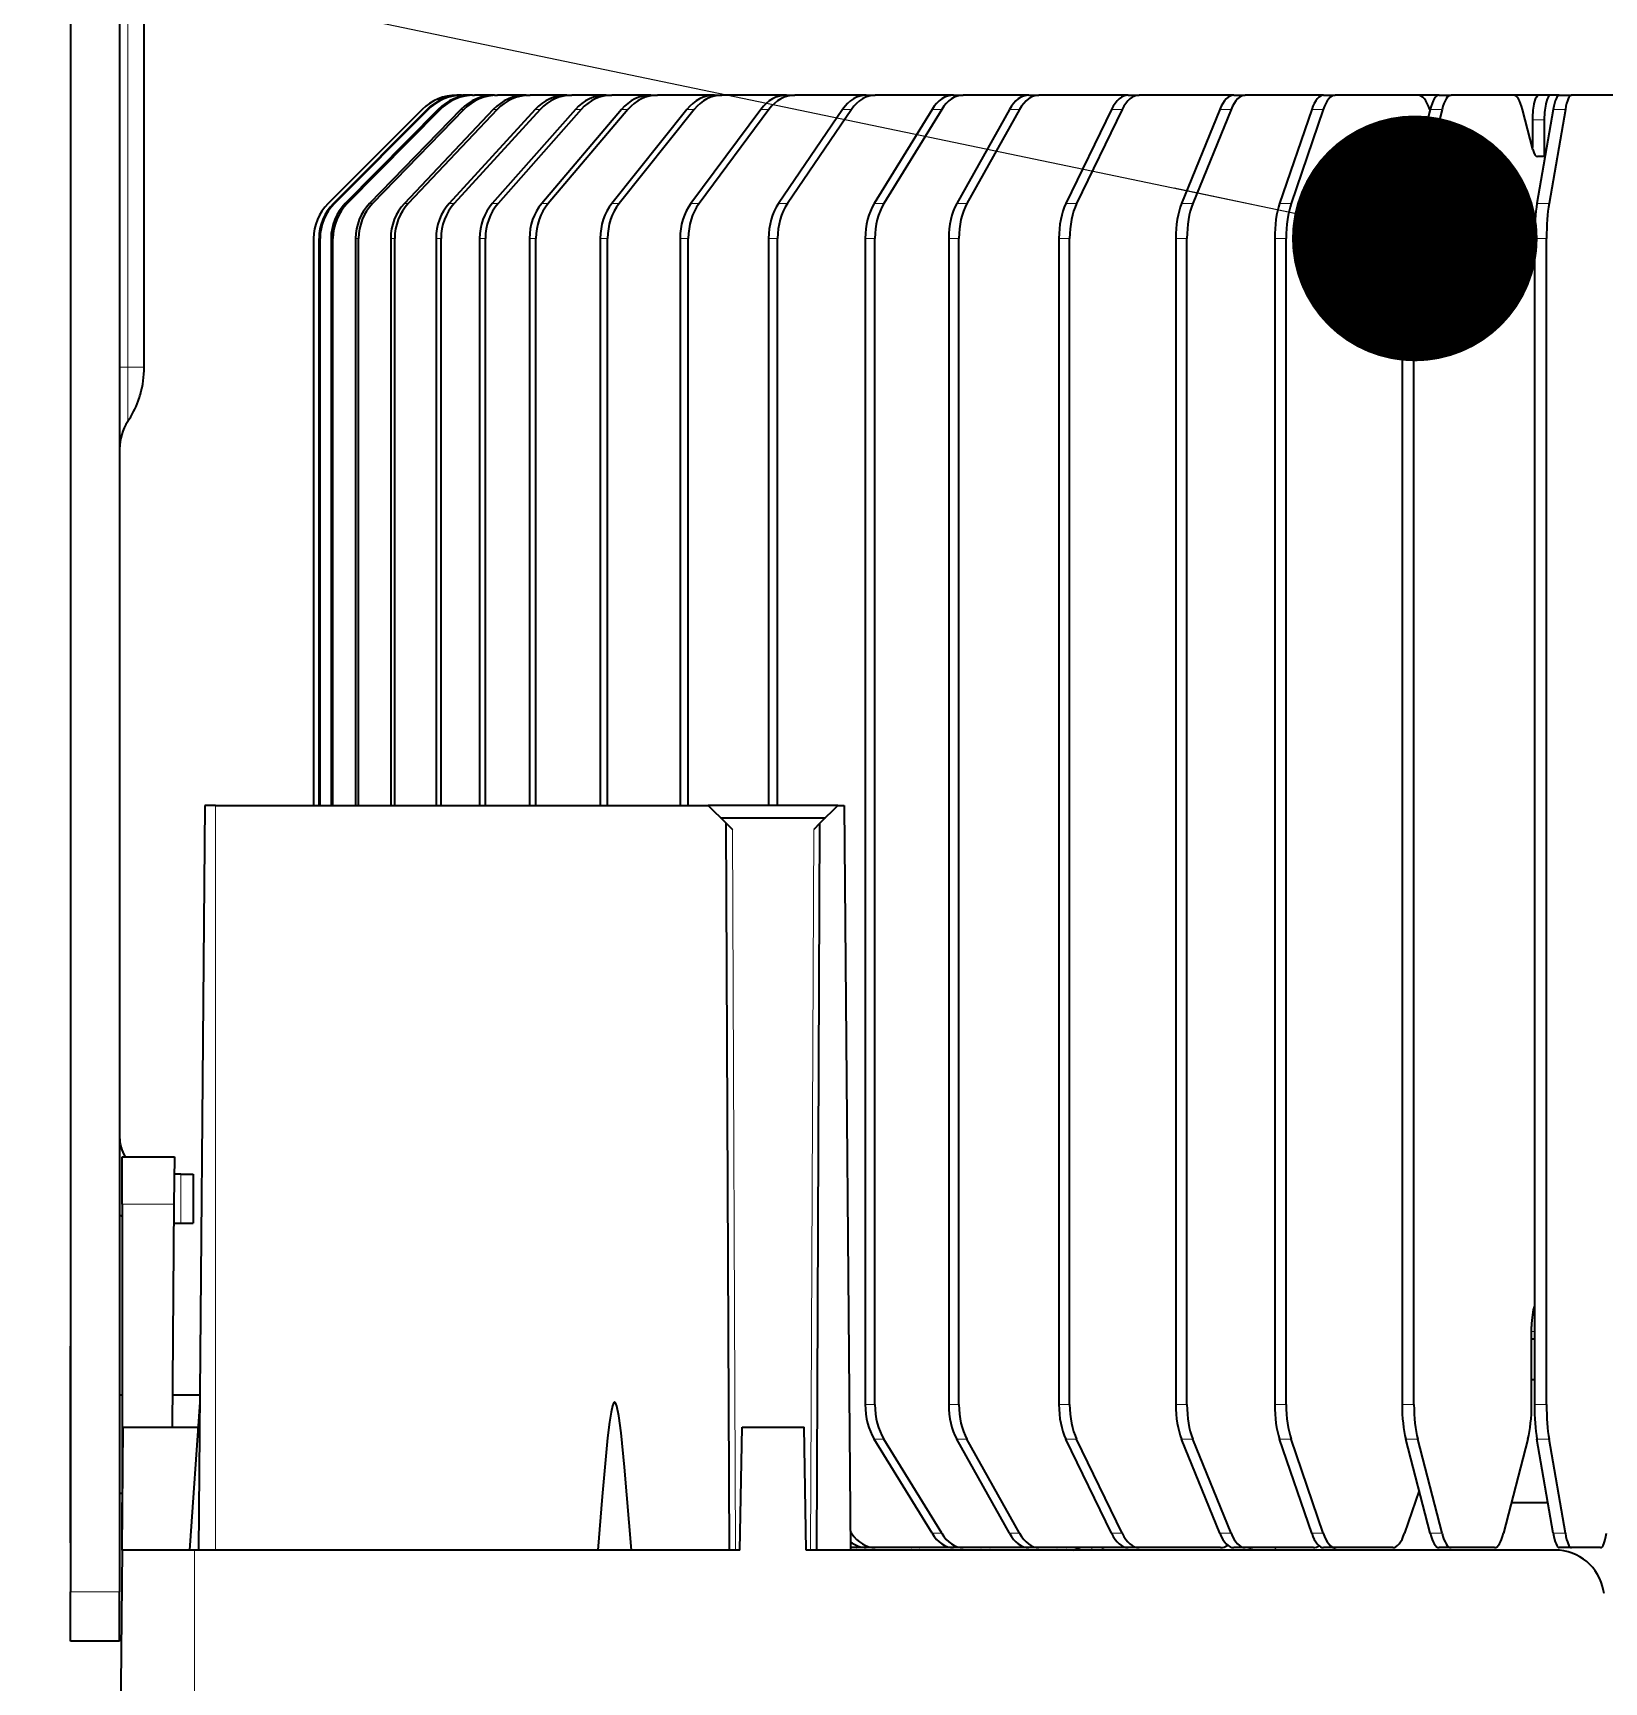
# Model space of a CAD drawing. Header units: inches. Extents: x 258415 to 640093, y 441672 to 945769.
# Drawn here: x 309583 to 309647, y 462777.4 to 462844.5 of the extents above; entities that cross this region are included whole.
import ezdxf

# ---------------------------------------------------------------- set-up
doc = ezdxf.new("R2010")
doc.units = ezdxf.units.IN
doc.header["$MEASUREMENT"] = 0
for name, color, linetype in [('CQ Light Elevation', 4, 'Continuous'), ('CQ section wall', 3, 'Continuous'), ('CQ Wall hatch_CHB', 8, 'Continuous'), ('CQ_callout', 34, 'Continuous')]:
    doc.layers.add(name, color=color, linetype=linetype)
doc.layers.add('CQ Lighting', color=5, linetype='Continuous', lineweight=0)
doc.styles.get("Standard").update_dxf_attribs({"font": 'arial.ttf'})
doc.dimstyles.get("Standard").update_dxf_attribs({"dimtxt": 0.18, "dimasz": 0.18, "dimexe": 0.18, "dimexo": 0.0625, "dimgap": 0.09, "dimtad": 0, "dimtih": 1, "dimtoh": 1, "dimdec": 4, "dimzin": 0, "dimdsep": 46, "dimtxsty": 'Standard', "dimcen": 0.09, "dimadec": 0, "dimazin": 0, "dimtfac": 1, "dimtdec": 4, "dimtofl": 0, "dimtmove": 0, "dimatfit": 3, "dimfxl": 1, "dimtolj": 1, "dimtzin": 0, "dimarcsym": 0})

# ---------------------------------------------------------------- blocks, each defined once
blk = doc.blocks.new('ff12 section a and b')
at = {"layer": 'CQ Wall hatch_CHB', "ltscale": 300, "extrusion": (1.65644e-08, -2.02966e-09, 1)}
h = blk.add_hatch(dxfattribs=at)
h.set_pattern_fill('AR-CONC', color=256, scale=10, angle=-13.97142, style=0)
h.set_pattern_definition([(36.028577, (-117982.78, -49373.48), (68.0890203, -23.40695), [7.5, -82.5]), (341.028577, (-117982.78, -49373.48), (4.6961155, 76.3439316), [6, -66]), (86.480021, (-117977.11, -49375.43), (72.7851354, 52.936981), [6.374019, -70.114211]), (32.212777, (-117977.95, -49354.07), (99.570572, -41.829513), [11.25, -123.75]), (82.664212, (-117969.65, -49357.56), (114.220033, 71.96377), [9.561034, -105.171376]), (337.21274, (-117977.95, -49354.07), (114.220033, 71.96377), [9, -99]), (7.028577, (-117969.455, -49361.34), (48.2040844, -53.482392), [7.5, -82.5]), (312.028577, (-117969.455, -49361.34), (41.119588, 64.495185), [6, -66]), (57.480021, (-117965.44, -49365.796), (89.323671, 11.012793), [6.374019, -70.114211]), (23.5285767, (-117982.78, -49373.481), (9.2173322, 32.010976), [0, -65.2, 0, -67, 0, -66.25]), (353.528577, (-117982.78, -49373.48), (35.0512903, 31.9228578), [0, -38.2, 0, -63.7, 0, -25.25]), (313.5285767, (-118004.42, -49368.097), (51.2584374, -15.0772595), [0, -25, 0, -78, 0, -103.5]), (303.528577, (-118014.125, -49365.683), (59.0102484, -4.3659754), [0, -32.5, 0, -51.8, 0, -73.5])])
h.paths.add_polyline_path([(308598.932, 463573.855), (308598.932, 463323.855), (312785.436, 463323.855), (312785.436, 463823.855), (312585.436, 463823.855), (312585.436, 463573.855)])
h.paths.add_polyline_path([(308598.932, 459623.855), (308598.932, 459373.855), (312785.436, 459373.855), (312785.436, 459623.855)])
blk = doc.blocks.new('T.HC0E0.HQ12 side 2')
at = {"layer": 'CQ Lighting', "color": 1, "lineweight": 35}
for p, q in [((441923.405, 518956.297), (441923.405, 518875.918)), ((441925.405, 518956.297), (441925.405, 518875.918)), ((441926.405, 518925.746), (441926.405, 518956.297)), ((441933.305, 518930.99), (441933.305, 518907.918)), ((441933.522, 518930.99), (441933.522, 518907.918)), ((441933.566, 518907.918), (441933.566, 518930.99)), ((441934.014, 518930.99), (441934.014, 518907.918)), ((441934.092, 518907.918), (441934.092, 518930.99)), ((441935.013, 518930.99), (441935.013, 518907.918)), ((441935.134, 518907.918), (441935.134, 518930.99)), ((441936.442, 518930.99), (441936.442, 518907.918)), ((441936.604, 518907.918), (441936.604, 518930.99)), ((441938.286, 518930.99), (441938.286, 518907.918)), ((441938.49, 518907.918), (441938.49, 518930.99)), ((441940.06, 518930.99), (441940.06, 518907.918)), ((441940.294, 518907.918), (441940.294, 518930.99)), ((441942.089, 518930.99), (441942.089, 518907.918)), ((441942.354, 518907.918), (441942.354, 518930.99)), ((441944.969, 518930.99), (441944.969, 518907.918)), ((441945.27, 518907.918), (441945.27, 518930.99)), ((441948.22, 518930.99), (441948.22, 518907.918)), ((441948.555, 518907.918), (441948.555, 518930.99)), ((441951.822, 518930.99), (441951.822, 518907.918)), ((441952.188, 518907.918), (441952.188, 518930.99)), ((441955.758, 518930.99), (441955.758, 518883.546)), ((441956.152, 518883.546), (441956.152, 518930.99)), ((441959.154, 518930.99), (441959.154, 518883.546)), ((441959.569, 518883.546), (441959.569, 518930.99)), ((441963.639, 518930.99), (441963.639, 518883.546)), ((441964.076, 518883.546), (441964.076, 518930.99)), ((441968.394, 518930.99), (441968.394, 518883.546)), ((441968.851, 518883.546), (441968.851, 518930.99)), ((441972.422, 518930.99), (441972.422, 518883.546)), ((441972.892, 518883.546), (441972.892, 518930.99)), ((441977.608, 518930.99), (441977.608, 518883.546)), ((441978.091, 518883.546), (441978.091, 518930.99)), ((441982.994, 518930.99), (441982.994, 518883.546)), ((441983.487, 518883.546), (441983.487, 518930.99)), ((441928.881, 518907.918), (441928.616, 518877.618)), ((441929.305, 518907.918), (441949.368, 518907.918)), ((441954.892, 518907.918), (441955.156, 518877.618)), ((441950.225, 518877.618), (441950.096, 518907.19)), ((441953.784, 518877.618), (441953.913, 518907.19)), ((441925.505, 518877.618), (441925.004, 518820.205)), ((441950.655, 518877.618), (441928.455, 518877.618)), ((441983.839, 518877.618), (441953.355, 518877.618))]:
    blk.add_line(p, q, dxfattribs=at)
at = {"layer": 'CQ Lighting', "color": 1, "lineweight": 13}
for p, q in [((441925.738, 518956.297), (441925.738, 518925.746)), ((441929.305, 518907.918), (441929.305, 518877.618)), ((441950.475, 518877.618), (441950.347, 518906.939)), ((441953.534, 518877.618), (441953.662, 518906.939)), ((441928.455, 518877.618), (441928.455, 518820.205))]:
    blk.add_line(p, q, dxfattribs=at)
at = {"layer": 'CQ Lighting', "color": 1, "lineweight": 35, "ltscale": 0.004884}
blk.add_line((441939.329, 518936.818), (441939.133, 518936.818), dxfattribs=at)
at = {"layer": 'CQ Lighting', "color": 1, "lineweight": 35, "ltscale": 0.001089}
blk.add_line((441939.329, 518936.818), (441939.372, 518936.818), dxfattribs=at)
at = {"layer": 'CQ Lighting', "color": 1, "lineweight": 35, "ltscale": 0.009959}
blk.add_line((441939.77, 518936.818), (441939.372, 518936.818), dxfattribs=at)
at = {"layer": 'CQ Lighting', "color": 1, "lineweight": 35, "ltscale": 0.001956}
blk.add_line((441939.77, 518936.818), (441939.849, 518936.818), dxfattribs=at)
at = {"layer": 'CQ Lighting', "color": 1, "lineweight": 35, "ltscale": 0.020502}
blk.add_line((441940.669, 518936.818), (441939.849, 518936.818), dxfattribs=at)
at = {"layer": 'CQ Lighting', "color": 1, "lineweight": 35, "ltscale": 0.003023}
blk.add_line((441940.669, 518936.818), (441940.79, 518936.818), dxfattribs=at)
at = {"layer": 'CQ Lighting', "color": 1, "lineweight": 35, "ltscale": 0.029071}
blk.add_line((441941.953, 518936.818), (441940.79, 518936.818), dxfattribs=at)
at = {"layer": 'CQ Lighting', "color": 1, "lineweight": 35, "ltscale": 0.00407}
blk.add_line((441941.953, 518936.818), (441942.115, 518936.818), dxfattribs=at)
at = {"layer": 'CQ Lighting', "color": 1, "lineweight": 35, "ltscale": 0.037387}
blk.add_line((441943.611, 518936.818), (441942.115, 518936.818), dxfattribs=at)
at = {"layer": 'CQ Lighting', "color": 1, "lineweight": 35, "ltscale": 0.005084}
blk.add_line((441943.611, 518936.818), (441943.814, 518936.818), dxfattribs=at)
at = {"layer": 'CQ Lighting', "color": 1, "lineweight": 35, "ltscale": 0.034724}
blk.add_line((441945.203, 518936.818), (441943.814, 518936.818), dxfattribs=at)
at = {"layer": 'CQ Lighting', "color": 1, "lineweight": 35, "ltscale": 0.005869}
blk.add_line((441945.206, 518936.818), (441945.441, 518936.818), dxfattribs=at)
at = {"layer": 'CQ Lighting', "color": 1, "lineweight": 35, "ltscale": 0.039717}
blk.add_line((441947.029, 518936.818), (441945.441, 518936.818), dxfattribs=at)
at = {"layer": 'CQ Lighting', "color": 1, "lineweight": 35, "ltscale": 0.006624}
blk.add_line((441947.032, 518936.818), (441947.297, 518936.818), dxfattribs=at)
at = {"layer": 'CQ Lighting', "color": 1, "lineweight": 35, "ltscale": 0.058122}
blk.add_line((441949.622, 518936.818), (441947.297, 518936.818), dxfattribs=at)
at = {"layer": 'CQ Lighting', "color": 1, "lineweight": 35, "ltscale": 0.007523}
blk.add_line((441949.624, 518936.818), (441949.925, 518936.818), dxfattribs=at)
at = {"layer": 'CQ Lighting', "color": 1, "lineweight": 35, "ltscale": 0.065599}
blk.add_line((441952.549, 518936.818), (441949.925, 518936.818), dxfattribs=at)
at = {"layer": 'CQ Lighting', "color": 1, "lineweight": 35, "ltscale": 0.008363}
blk.add_line((441952.551, 518936.818), (441952.886, 518936.818), dxfattribs=at)
at = {"layer": 'CQ Lighting', "color": 1, "lineweight": 35, "ltscale": 0.072729}
blk.add_line((441955.795, 518936.818), (441952.886, 518936.818), dxfattribs=at)
at = {"layer": 'CQ Lighting', "color": 1, "lineweight": 35, "ltscale": 0.009142}
for p, q in [((441955.797, 518936.818), (441956.163, 518936.818)), ((441956.163, 518877.718), (441955.797, 518877.718))]:
    blk.add_line(p, q, dxfattribs=at)
at = {"layer": 'CQ Lighting', "color": 1, "lineweight": 35, "ltscale": 0.079536}
blk.add_line((441959.344, 518936.818), (441956.163, 518936.818), dxfattribs=at)
at = {"layer": 'CQ Lighting', "color": 1, "lineweight": 35, "ltscale": 0.009851}
for p, q in [((441959.346, 518936.818), (441959.74, 518936.818)), ((441959.74, 518877.718), (441959.346, 518877.718))]:
    blk.add_line(p, q, dxfattribs=at)
at = {"layer": 'CQ Lighting', "color": 1, "lineweight": 35, "ltscale": 0.066806}
blk.add_line((441962.412, 518936.818), (441959.74, 518936.818), dxfattribs=at)
at = {"layer": 'CQ Lighting', "color": 1, "lineweight": 35, "ltscale": 0.010362}
for p, q in [((441962.413, 518936.818), (441962.828, 518936.818)), ((441962.828, 518877.718), (441962.413, 518877.718))]:
    blk.add_line(p, q, dxfattribs=at)
at = {"layer": 'CQ Lighting', "color": 1, "lineweight": 35, "ltscale": 0.090892}
blk.add_line((441966.464, 518936.818), (441962.828, 518936.818), dxfattribs=at)
at = {"layer": 'CQ Lighting', "color": 1, "lineweight": 35, "ltscale": 0.010933}
for p, q in [((441966.465, 518936.818), (441966.902, 518936.818)), ((441966.902, 518877.718), (441966.465, 518877.718))]:
    blk.add_line(p, q, dxfattribs=at)
at = {"layer": 'CQ Lighting', "color": 1, "lineweight": 35, "ltscale": 0.096559}
blk.add_line((441970.764, 518936.818), (441966.902, 518936.818), dxfattribs=at)
at = {"layer": 'CQ Lighting', "color": 1, "lineweight": 35, "ltscale": 0.01142}
for p, q in [((441970.765, 518936.818), (441971.222, 518936.818)), ((441971.222, 518877.718), (441970.765, 518877.718))]:
    blk.add_line(p, q, dxfattribs=at)
at = {"layer": 'CQ Lighting', "color": 1, "lineweight": 35, "ltscale": 0.07982}
blk.add_line((441974.415, 518936.818), (441971.222, 518936.818), dxfattribs=at)
at = {"layer": 'CQ Lighting', "color": 1, "lineweight": 35, "ltscale": 0.011746}
for p, q in [((441974.415, 518936.818), (441974.885, 518936.818)), ((441974.885, 518877.718), (441974.415, 518877.718))]:
    blk.add_line(p, q, dxfattribs=at)
at = {"layer": 'CQ Lighting', "color": 1, "lineweight": 35, "ltscale": 0.084164}
blk.add_line((441978.252, 518936.818), (441974.885, 518936.818), dxfattribs=at)
at = {"layer": 'CQ Lighting', "color": 1, "lineweight": 35, "ltscale": 0.021606}
blk.add_line((441979.116, 518936.818), (441978.252, 518936.818), dxfattribs=at)
at = {"layer": 'CQ Lighting', "color": 1, "lineweight": 35, "ltscale": 0.012074}
for p, q in [((441979.116, 518936.818), (441979.599, 518936.818)), ((441983.655, 518936.818), (441983.172, 518936.818)), ((441979.599, 518877.718), (441979.116, 518877.718))]:
    blk.add_line(p, q, dxfattribs=at)
at = {"layer": 'CQ Lighting', "color": 1, "lineweight": 35, "ltscale": 0.06369}
blk.add_line((441982.147, 518936.818), (441979.599, 518936.818), dxfattribs=at)
at = {"layer": 'CQ Lighting', "color": 1, "lineweight": 35, "ltscale": 0.025627}
blk.add_line((441983.172, 518936.818), (441982.147, 518936.818), dxfattribs=at)
at = {"layer": 'CQ Lighting', "color": 1, "lineweight": 35, "ltscale": 0.00878}
blk.add_line((441984.006, 518936.818), (441983.655, 518936.818), dxfattribs=at)
at = {"layer": 'CQ Lighting', "color": 1, "lineweight": 35, "ltscale": 0.012309}
for p, q in [((441984.006, 518936.818), (441984.499, 518936.818)), ((441984.499, 518877.718), (441984.006, 518877.718))]:
    blk.add_line(p, q, dxfattribs=at)
at = {"layer": 'CQ Lighting', "color": 1, "lineweight": 35, "ltscale": 0.042732}
blk.add_line((441986.208, 518936.818), (441984.499, 518936.818), dxfattribs=at)
at = {"layer": 'CQ Lighting', "color": 1, "lineweight": 35, "ltscale": 0.135354}
blk.add_line((441937.719, 518936.232), (441933.891, 518932.404), dxfattribs=at)
at = {"layer": 'CQ Lighting', "color": 1, "lineweight": 35, "ltscale": 0.135098}
for p, q in [((441937.92, 518936.232), (441934.106, 518932.404)), ((441937.963, 518936.232), (441934.149, 518932.404))]:
    blk.add_line(p, q, dxfattribs=at)
at = {"layer": 'CQ Lighting', "color": 1, "lineweight": 35, "ltscale": 0.134525}
for p, q in [((441938.374, 518936.232), (441934.592, 518932.404)), ((441938.452, 518936.232), (441934.671, 518932.404))]:
    blk.add_line(p, q, dxfattribs=at)
at = {"layer": 'CQ Lighting', "color": 1, "lineweight": 35, "ltscale": 0.133359}
blk.add_line((441939.297, 518936.232), (441935.582, 518932.404), dxfattribs=at)
at = {"layer": 'CQ Lighting', "color": 1, "lineweight": 35, "ltscale": 0.13336}
blk.add_line((441939.418, 518936.232), (441935.703, 518932.404), dxfattribs=at)
at = {"layer": 'CQ Lighting', "color": 1, "lineweight": 35, "ltscale": 0.13172}
for p, q in [((441940.615, 518936.232), (441936.996, 518932.404)), ((441940.778, 518936.232), (441937.158, 518932.404))]:
    blk.add_line(p, q, dxfattribs=at)
at = {"layer": 'CQ Lighting', "color": 1, "lineweight": 13, "ltscale": 0.001089}
for p, q in [((441937.92, 518936.232), (441937.963, 518936.232)), ((441934.106, 518932.404), (441934.149, 518932.404)), ((441933.522, 518930.99), (441933.566, 518930.99))]:
    blk.add_line(p, q, dxfattribs=at)
at = {"layer": 'CQ Lighting', "color": 1, "lineweight": 13, "ltscale": 0.001956}
for p, q in [((441938.374, 518936.232), (441938.452, 518936.232)), ((441934.592, 518932.404), (441934.671, 518932.404)), ((441934.014, 518930.99), (441934.092, 518930.99))]:
    blk.add_line(p, q, dxfattribs=at)
at = {"layer": 'CQ Lighting', "color": 1, "lineweight": 35, "ltscale": 0.129636}
for p, q in [((441942.319, 518936.232), (441938.821, 518932.404)), ((441942.522, 518936.232), (441939.025, 518932.404))]:
    blk.add_line(p, q, dxfattribs=at)
at = {"layer": 'CQ Lighting', "color": 1, "lineweight": 13, "ltscale": 0.003024}
for p, q in [((441939.297, 518936.232), (441939.418, 518936.232)), ((441935.013, 518930.99), (441935.134, 518930.99))]:
    blk.add_line(p, q, dxfattribs=at)
at = {"layer": 'CQ Lighting', "color": 1, "lineweight": 35, "ltscale": 0.12768}
for p, q in [((441943.957, 518936.232), (441940.577, 518932.404)), ((441944.192, 518936.232), (441940.812, 518932.404))]:
    blk.add_line(p, q, dxfattribs=at)
at = {"layer": 'CQ Lighting', "color": 1, "lineweight": 13, "ltscale": 0.00407}
for p, q in [((441940.615, 518936.232), (441940.778, 518936.232)), ((441936.996, 518932.404), (441937.158, 518932.404)), ((441936.442, 518930.99), (441936.604, 518930.99))]:
    blk.add_line(p, q, dxfattribs=at)
at = {"layer": 'CQ Lighting', "color": 1, "lineweight": 13, "ltscale": 0.005084}
for p, q in [((441942.319, 518936.232), (441942.522, 518936.232)), ((441938.821, 518932.404), (441939.025, 518932.404)), ((441938.286, 518930.99), (441938.49, 518930.99))]:
    blk.add_line(p, q, dxfattribs=at)
at = {"layer": 'CQ Lighting', "color": 1, "lineweight": 35, "ltscale": 0.125494}
for p, q in [((441945.832, 518936.232), (441942.586, 518932.404)), ((441946.097, 518936.232), (441942.851, 518932.404))]:
    blk.add_line(p, q, dxfattribs=at)
at = {"layer": 'CQ Lighting', "color": 1, "lineweight": 13, "ltscale": 0.005869}
for p, q in [((441943.957, 518936.232), (441944.192, 518936.232)), ((441940.577, 518932.404), (441940.812, 518932.404)), ((441940.06, 518930.99), (441940.294, 518930.99))]:
    blk.add_line(p, q, dxfattribs=at)
at = {"layer": 'CQ Lighting', "color": 1, "lineweight": 35, "ltscale": 0.122489}
for p, q in [((441948.495, 518936.232), (441945.437, 518932.404)), ((441948.796, 518936.232), (441945.738, 518932.404))]:
    blk.add_line(p, q, dxfattribs=at)
at = {"layer": 'CQ Lighting', "color": 1, "lineweight": 13, "ltscale": 0.006624}
for p, q in [((441945.832, 518936.232), (441946.097, 518936.232)), ((441942.586, 518932.404), (441942.851, 518932.404)), ((441942.089, 518930.99), (441942.354, 518930.99))]:
    blk.add_line(p, q, dxfattribs=at)
at = {"layer": 'CQ Lighting', "color": 1, "lineweight": 13, "ltscale": 0.007523}
for p, q in [((441948.495, 518936.232), (441948.796, 518936.232)), ((441945.437, 518932.404), (441945.738, 518932.404)), ((441944.969, 518930.99), (441945.27, 518930.99))]:
    blk.add_line(p, q, dxfattribs=at)
at = {"layer": 'CQ Lighting', "color": 1, "lineweight": 35, "ltscale": 0.119246}
for p, q in [((441951.5, 518936.232), (441948.655, 518932.404)), ((441951.835, 518936.232), (441948.99, 518932.404))]:
    blk.add_line(p, q, dxfattribs=at)
at = {"layer": 'CQ Lighting', "color": 1, "lineweight": 13, "ltscale": 0.008365}
for p, q in [((441951.5, 518936.232), (441951.835, 518936.232)), ((441948.655, 518932.404), (441948.99, 518932.404))]:
    blk.add_line(p, q, dxfattribs=at)
at = {"layer": 'CQ Lighting', "color": 1, "lineweight": 35, "ltscale": 0.11585}
blk.add_line((441954.833, 518936.232), (441952.222, 518932.404), dxfattribs=at)
at = {"layer": 'CQ Lighting', "color": 1, "lineweight": 35, "ltscale": 0.115851}
blk.add_line((441955.198, 518936.232), (441952.587, 518932.404), dxfattribs=at)
at = {"layer": 'CQ Lighting', "color": 1, "lineweight": 13, "ltscale": 0.009143}
blk.add_line((441954.833, 518936.232), (441955.198, 518936.232), dxfattribs=at)
at = {"layer": 'CQ Lighting', "color": 1, "lineweight": 35, "ltscale": 0.112395}
for p, q in [((441958.475, 518936.232), (441956.118, 518932.404)), ((441958.475, 518878.304), (441956.118, 518882.132))]:
    blk.add_line(p, q, dxfattribs=at)
at = {"layer": 'CQ Lighting', "color": 1, "lineweight": 35, "ltscale": 0.112396}
for p, q in [((441958.869, 518936.232), (441956.512, 518932.404)), ((441958.869, 518878.304), (441956.512, 518882.132))]:
    blk.add_line(p, q, dxfattribs=at)
at = {"layer": 'CQ Lighting', "color": 1, "lineweight": 13, "ltscale": 0.009851}
for p, q in [((441958.475, 518936.232), (441958.869, 518936.232)), ((441955.758, 518930.99), (441956.152, 518930.99)), ((441956.152, 518883.546), (441955.758, 518883.546)), ((441958.869, 518878.304), (441958.475, 518878.304))]:
    blk.add_line(p, q, dxfattribs=at)
at = {"layer": 'CQ Lighting', "color": 1, "lineweight": 35, "ltscale": 0.109659}
for p, q in [((441961.623, 518936.232), (441959.482, 518932.404)), ((441961.623, 518878.304), (441959.482, 518882.132))]:
    blk.add_line(p, q, dxfattribs=at)
at = {"layer": 'CQ Lighting', "color": 1, "lineweight": 35, "ltscale": 0.109658}
for p, q in [((441962.037, 518936.232), (441959.896, 518932.404)), ((441962.037, 518878.304), (441959.896, 518882.132))]:
    blk.add_line(p, q, dxfattribs=at)
at = {"layer": 'CQ Lighting', "color": 1, "lineweight": 13, "ltscale": 0.010362}
for p, q in [((441961.623, 518936.232), (441962.037, 518936.232)), ((441962.037, 518878.304), (441961.623, 518878.304))]:
    blk.add_line(p, q, dxfattribs=at)
at = {"layer": 'CQ Lighting', "color": 1, "lineweight": 35, "ltscale": 0.106366}
for p, q in [((441965.779, 518936.232), (441963.923, 518932.404)), ((441966.216, 518936.232), (441964.36, 518932.404)), ((441965.779, 518878.304), (441963.923, 518882.132)), ((441966.216, 518878.304), (441964.36, 518882.132))]:
    blk.add_line(p, q, dxfattribs=at)
at = {"layer": 'CQ Lighting', "color": 1, "lineweight": 13, "ltscale": 0.010933}
for p, q in [((441965.779, 518936.232), (441966.216, 518936.232)), ((441963.923, 518932.404), (441964.36, 518932.404)), ((441963.639, 518930.99), (441964.076, 518930.99)), ((441964.076, 518883.546), (441963.639, 518883.546)), ((441964.36, 518882.132), (441963.923, 518882.132)), ((441966.216, 518878.304), (441965.779, 518878.304))]:
    blk.add_line(p, q, dxfattribs=at)
at = {"layer": 'CQ Lighting', "color": 1, "lineweight": 35, "ltscale": 0.103325}
for p, q in [((441970.19, 518936.232), (441968.633, 518932.404)), ((441970.647, 518936.232), (441969.089, 518932.404)), ((441970.19, 518878.304), (441968.633, 518882.132)), ((441970.647, 518878.304), (441969.089, 518882.132))]:
    blk.add_line(p, q, dxfattribs=at)
at = {"layer": 'CQ Lighting', "color": 1, "lineweight": 13, "ltscale": 0.01142}
for p, q in [((441970.19, 518936.232), (441970.647, 518936.232)), ((441968.633, 518932.404), (441969.089, 518932.404)), ((441968.394, 518930.99), (441968.851, 518930.99)), ((441968.851, 518883.546), (441968.394, 518883.546)), ((441969.089, 518882.132), (441968.633, 518882.132)), ((441970.647, 518878.304), (441970.19, 518878.304))]:
    blk.add_line(p, q, dxfattribs=at)
at = {"layer": 'CQ Lighting', "color": 1, "lineweight": 35, "ltscale": 0.101154}
for p, q in [((441973.931, 518936.232), (441972.622, 518932.404)), ((441974.401, 518936.232), (441973.092, 518932.404)), ((441973.931, 518878.304), (441972.622, 518882.132)), ((441974.401, 518878.304), (441973.092, 518882.132))]:
    blk.add_line(p, q, dxfattribs=at)
at = {"layer": 'CQ Lighting', "color": 1, "lineweight": 13, "ltscale": 0.011746}
for p, q in [((441973.931, 518936.232), (441974.401, 518936.232)), ((441972.622, 518932.404), (441973.092, 518932.404)), ((441972.422, 518930.99), (441972.892, 518930.99)), ((441972.892, 518883.546), (441972.422, 518883.546)), ((441973.092, 518882.132), (441972.622, 518882.132)), ((441974.401, 518878.304), (441973.931, 518878.304))]:
    blk.add_line(p, q, dxfattribs=at)
at = {"layer": 'CQ Lighting', "color": 1, "lineweight": 35, "ltscale": 0.098864}
for p, q in [((441978.75, 518936.232), (441977.759, 518932.404)), ((441979.233, 518936.232), (441978.242, 518932.404)), ((441978.75, 518878.304), (441977.759, 518882.132)), ((441979.233, 518878.304), (441978.242, 518882.132))]:
    blk.add_line(p, q, dxfattribs=at)
at = {"layer": 'CQ Lighting', "color": 1, "lineweight": 35, "ltscale": 0.000658}
blk.add_line((441978.744, 518936.207), (441978.735, 518936.232), dxfattribs=at)
at = {"layer": 'CQ Lighting', "color": 1, "lineweight": 13, "ltscale": 0.012074}
for p, q in [((441978.75, 518936.232), (441979.233, 518936.232)), ((441983.396, 518935.818), (441982.913, 518935.818)), ((441977.759, 518932.404), (441978.242, 518932.404)), ((441977.608, 518930.99), (441978.091, 518930.99)), ((441978.091, 518883.546), (441977.608, 518883.546)), ((441978.242, 518882.132), (441977.759, 518882.132)), ((441979.233, 518878.304), (441978.75, 518878.304))]:
    blk.add_line(p, q, dxfattribs=at)
at = {"layer": 'CQ Lighting', "color": 1, "lineweight": 35, "ltscale": 0.041869}
blk.add_line((441982.932, 518934.611), (441982.513, 518936.232), dxfattribs=at)
at = {"layer": 'CQ Lighting', "color": 1, "lineweight": 35, "ltscale": 0.097143}
for p, q in [((441983.761, 518936.232), (441983.096, 518932.404)), ((441984.253, 518936.232), (441983.588, 518932.404)), ((441983.761, 518878.304), (441983.096, 518882.132)), ((441984.253, 518878.304), (441983.588, 518882.132))]:
    blk.add_line(p, q, dxfattribs=at)
at = {"layer": 'CQ Lighting', "color": 1, "lineweight": 13, "ltscale": 0.012311}
for p, q in [((441983.761, 518936.232), (441984.253, 518936.232)), ((441983.096, 518932.404), (441983.588, 518932.404)), ((441983.588, 518882.132), (441983.096, 518882.132)), ((441984.253, 518878.304), (441983.761, 518878.304))]:
    blk.add_line(p, q, dxfattribs=at)
at = {"layer": 'CQ Lighting', "color": 1, "lineweight": 35, "ltscale": 0.028349}
blk.add_line((441982.913, 518935.818), (441982.913, 518934.684), dxfattribs=at)
at = {"layer": 'CQ Lighting', "color": 1, "lineweight": 35, "ltscale": 0.0375}
blk.add_line((441983.396, 518935.818), (441983.396, 518934.318), dxfattribs=at)
at = {"layer": 'CQ Lighting', "color": 1, "lineweight": 35, "ltscale": 0.007027}
blk.add_line((441983.396, 518934.318), (441983.115, 518934.318), dxfattribs=at)
at = {"layer": 'CQ Lighting', "color": 1, "lineweight": 13, "ltscale": 0.003023}
blk.add_line((441935.582, 518932.404), (441935.703, 518932.404), dxfattribs=at)
at = {"layer": 'CQ Lighting', "color": 1, "lineweight": 13, "ltscale": 0.009142}
for p, q in [((441952.222, 518932.404), (441952.587, 518932.404)), ((441951.822, 518930.99), (441952.188, 518930.99))]:
    blk.add_line(p, q, dxfattribs=at)
at = {"layer": 'CQ Lighting', "color": 1, "lineweight": 13, "ltscale": 0.00985}
for p, q in [((441956.118, 518932.404), (441956.512, 518932.404)), ((441956.512, 518882.132), (441956.118, 518882.132))]:
    blk.add_line(p, q, dxfattribs=at)
at = {"layer": 'CQ Lighting', "color": 1, "lineweight": 13, "ltscale": 0.010364}
for p, q in [((441959.482, 518932.404), (441959.896, 518932.404)), ((441959.154, 518930.99), (441959.569, 518930.99)), ((441959.569, 518883.546), (441959.154, 518883.546)), ((441959.896, 518882.132), (441959.482, 518882.132))]:
    blk.add_line(p, q, dxfattribs=at)
at = {"layer": 'CQ Lighting', "color": 1, "lineweight": 13, "ltscale": 0.008363}
blk.add_line((441948.22, 518930.99), (441948.555, 518930.99), dxfattribs=at)
at = {"layer": 'CQ Lighting', "color": 1, "lineweight": 13, "ltscale": 0.012309}
for p, q in [((441982.994, 518930.99), (441983.487, 518930.99)), ((441983.487, 518883.546), (441982.994, 518883.546))]:
    blk.add_line(p, q, dxfattribs=at)
at = {"layer": 'CQ Lighting', "color": 1, "lineweight": 13, "ltscale": 0.008334}
blk.add_line((441925.405, 518925.746), (441925.738, 518925.746), dxfattribs=at)
at = {"layer": 'CQ Lighting', "color": 1, "lineweight": 13, "ltscale": 0.016666}
blk.add_line((441926.405, 518925.746), (441925.738, 518925.746), dxfattribs=at)
at = {"layer": 'CQ Lighting', "color": 1, "lineweight": 13, "ltscale": 0.055277}
blk.add_line((441925.738, 518923.535), (441925.738, 518925.746), dxfattribs=at)
at = {"layer": 'CQ Lighting', "color": 1, "lineweight": 35, "ltscale": 0.0106}
blk.add_line((441929.305, 518907.918), (441928.881, 518907.918), dxfattribs=at)
at = {"layer": 'CQ Lighting', "color": 1, "lineweight": 35, "ltscale": 0.025749}
for p, q in [((441949.368, 518907.918), (441950.096, 518907.19)), ((441954.642, 518907.918), (441953.913, 518907.19))]:
    blk.add_line(p, q, dxfattribs=at)
at = {"layer": 'CQ Lighting', "color": 1, "lineweight": 35, "ltscale": 0.13185}
blk.add_line((441954.642, 518907.918), (441949.368, 518907.918), dxfattribs=at)
at = {"layer": 'CQ Lighting', "color": 1, "lineweight": 35, "ltscale": 0.106851}
blk.add_line((441949.868, 518907.418), (441954.142, 518907.418), dxfattribs=at)
at = {"layer": 'CQ Lighting', "color": 1, "lineweight": 35, "ltscale": 0.006256}
blk.add_line((441954.642, 518907.918), (441954.892, 518907.918), dxfattribs=at)
at = {"layer": 'CQ Lighting', "color": 1, "lineweight": 35, "ltscale": 0.008878}
for p, q in [((441950.096, 518907.19), (441950.347, 518906.939)), ((441953.913, 518907.19), (441953.662, 518906.939))]:
    blk.add_line(p, q, dxfattribs=at)
at = {"layer": 'CQ Lighting', "color": 1, "lineweight": 35, "ltscale": 0.053267}
blk.add_line((441925.505, 518893.618), (441927.635, 518893.618), dxfattribs=at)
at = {"layer": 'CQ Lighting', "color": 1, "lineweight": 35, "ltscale": 0.048255}
blk.add_line((441925.505, 518891.688), (441925.505, 518893.618), dxfattribs=at)
at = {"layer": 'CQ Lighting', "color": 1, "lineweight": 35, "ltscale": 0.048257}
blk.add_line((441927.635, 518893.618), (441927.619, 518891.688), dxfattribs=at)
at = {"layer": 'CQ Lighting', "color": 1, "lineweight": 35, "ltscale": 0.006885}
blk.add_line((441927.905, 518892.918), (441927.629, 518892.918), dxfattribs=at)
at = {"layer": 'CQ Lighting', "color": 1, "lineweight": 35, "ltscale": 0.0125}
for p, q in [((441927.905, 518892.918), (441928.405, 518892.918)), ((441927.905, 518890.918), (441928.405, 518890.918))]:
    blk.add_line(p, q, dxfattribs=at)
at = {"layer": 'CQ Lighting', "color": 1, "lineweight": 13, "ltscale": 0.05}
for p, q in [((441927.905, 518892.918), (441927.905, 518890.918)), ((441925.405, 518875.918), (441923.405, 518875.918))]:
    blk.add_line(p, q, dxfattribs=at)
at = {"layer": 'CQ Lighting', "color": 1, "lineweight": 35, "ltscale": 0.05}
for p, q in [((441928.405, 518892.918), (441928.405, 518890.918)), ((441923.405, 518873.918), (441923.405, 518875.918)), ((441925.405, 518873.918), (441925.405, 518875.918)), ((441925.405, 518873.918), (441923.405, 518873.918))]:
    blk.add_line(p, q, dxfattribs=at)
at = {"layer": 'CQ Lighting', "color": 1, "lineweight": 13, "ltscale": 0.052846}
blk.add_line((441925.505, 518891.688), (441927.619, 518891.688), dxfattribs=at)
at = {"layer": 'CQ Lighting', "color": 1, "lineweight": 35, "ltscale": 0.30349}
blk.add_line((441925.505, 518891.688), (441925.505, 518879.548), dxfattribs=at)
at = {"layer": 'CQ Lighting', "color": 1, "lineweight": 35, "ltscale": 0.226753}
blk.add_line((441927.619, 518891.688), (441927.539, 518882.618), dxfattribs=at)
at = {"layer": 'CQ Lighting', "color": 1, "lineweight": 35, "ltscale": 0.007321}
blk.add_line((441927.612, 518890.918), (441927.905, 518890.918), dxfattribs=at)
at = {"layer": 'CQ Lighting', "color": 1, "lineweight": 35, "ltscale": 0.079289}
blk.add_line((441982.879, 518883.546), (441982.879, 518886.718), dxfattribs=at)
at = {"layer": 'CQ Lighting', "color": 1, "lineweight": 13, "ltscale": 0.002888}
blk.add_line((441982.994, 518886.518), (441982.879, 518886.518), dxfattribs=at)
at = {"layer": 'CQ Lighting', "color": 1, "lineweight": 35, "ltscale": 0.187758}
blk.add_line((441923.393, 518885.918), (441923.393, 518878.408), dxfattribs=at)
at = {"layer": 'CQ Lighting', "color": 1, "lineweight": 35, "ltscale": 0.000282}
for p, q in [((441923.405, 518885.918), (441923.393, 518885.918)), ((441923.405, 518877.918), (441923.393, 518877.918))]:
    blk.add_line(p, q, dxfattribs=at)
at = {"layer": 'CQ Lighting', "color": 1, "lineweight": 35, "ltscale": 0.002888}
for p, q in [((441982.879, 518886.218), (441982.994, 518886.218)), ((441982.994, 518884.547), (441982.879, 518884.547))]:
    blk.add_line(p, q, dxfattribs=at)
at = {"layer": 'CQ Lighting', "color": 1, "lineweight": 35, "ltscale": 0.002501}
for p, q in [((441925.505, 518883.918), (441925.405, 518883.918)), ((441925.505, 518879.918), (441925.405, 518879.918))]:
    blk.add_line(p, q, dxfattribs=at)
at = {"layer": 'CQ Lighting', "color": 1, "lineweight": 35, "ltscale": 0.028011}
blk.add_line((441928.671, 518883.918), (441927.551, 518883.918), dxfattribs=at)
at = {"layer": 'CQ Lighting', "color": 1, "lineweight": 35, "ltscale": 0.150785}
blk.add_line((441928.669, 518883.635), (441928.248, 518877.618), dxfattribs=at)
at = {"layer": 'CQ Lighting', "color": 1, "lineweight": 35, "ltscale": 0.125005}
blk.add_line((441925.505, 518877.618), (441925.548, 518882.618), dxfattribs=at)
at = {"layer": 'CQ Lighting', "color": 1, "lineweight": 35, "ltscale": 0.076233}
blk.add_line((441925.548, 518882.618), (441928.598, 518882.618), dxfattribs=at)
at = {"layer": 'CQ Lighting', "color": 1, "lineweight": 35, "ltscale": 0.125019}
for p, q in [((441950.655, 518877.618), (441950.742, 518882.618)), ((441953.355, 518877.618), (441953.267, 518882.618))]:
    blk.add_line(p, q, dxfattribs=at)
at = {"layer": 'CQ Lighting', "color": 1, "lineweight": 35, "ltscale": 0.063136}
blk.add_line((441950.742, 518882.618), (441953.267, 518882.618), dxfattribs=at)
at = {"layer": 'CQ Lighting', "color": 1, "lineweight": 35, "ltscale": 0.098865}
blk.add_line((441982.727, 518882.132), (441981.736, 518878.304), dxfattribs=at)
at = {"layer": 'CQ Lighting', "color": 1, "lineweight": 35, "ltscale": 0.045779}
blk.add_line((441978.302, 518880.036), (441977.709, 518878.304), dxfattribs=at)
at = {"layer": 'CQ Lighting', "color": 1, "lineweight": 13, "ltscale": 0.00042}
blk.add_line((441925.505, 518879.548), (441925.522, 518879.548), dxfattribs=at)
at = {"layer": 'CQ Lighting', "color": 1, "lineweight": 35, "ltscale": 0.048248}
blk.add_line((441925.505, 518877.618), (441925.505, 518879.548), dxfattribs=at)
at = {"layer": 'CQ Lighting', "color": 1, "lineweight": 35, "ltscale": 0.037225}
blk.add_line((441983.525, 518879.547), (441982.036, 518879.547), dxfattribs=at)
at = {"layer": 'CQ Lighting', "color": 1, "lineweight": 35, "ltscale": 0.012242}
blk.add_line((441923.393, 518878.408), (441923.393, 518877.918), dxfattribs=at)
at = {"layer": 'CQ Lighting', "color": 1, "lineweight": 35, "ltscale": 0.002155}
blk.add_line((441955.198, 518878.304), (441955.15, 518878.375), dxfattribs=at)
at = {"layer": 'CQ Lighting', "color": 1, "lineweight": 13, "ltscale": 0.001199}
blk.add_line((441955.198, 518878.304), (441955.15, 518878.304), dxfattribs=at)
at = {"layer": 'CQ Lighting', "color": 1, "lineweight": 35, "ltscale": 0.07375}
blk.add_line((441928.455, 518877.618), (441925.505, 518877.618), dxfattribs=at)
at = {"layer": 'CQ Lighting', "color": 1, "lineweight": 35, "ltscale": 0.070398}
blk.add_line((441957.971, 518877.718), (441955.155, 518877.718), dxfattribs=at)
at = {"layer": 'CQ Lighting', "color": 1, "lineweight": 35, "ltscale": 0.005872}
blk.add_line((441955.39, 518877.718), (441955.155, 518877.718), dxfattribs=at)
at = {"layer": 'CQ Lighting', "color": 1, "lineweight": 35, "ltscale": 0.116675}
blk.add_line((441960.83, 518877.718), (441956.163, 518877.718), dxfattribs=at)
at = {"layer": 'CQ Lighting', "color": 1, "lineweight": 35, "ltscale": 0.105327}
blk.add_line((441963.953, 518877.718), (441959.74, 518877.718), dxfattribs=at)
at = {"layer": 'CQ Lighting', "color": 1, "lineweight": 35, "ltscale": 0.095667}
blk.add_line((441966.655, 518877.718), (441962.828, 518877.718), dxfattribs=at)
at = {"layer": 'CQ Lighting', "color": 1, "lineweight": 35, "ltscale": 0.007167}
blk.add_line((441964.236, 518877.618), (441964.505, 518877.718), dxfattribs=at)
at = {"layer": 'CQ Lighting', "color": 1, "lineweight": 13, "ltscale": 0.008029}
blk.add_line((441965.559, 518877.718), (441965.254, 518877.618), dxfattribs=at)
at = {"layer": 'CQ Lighting', "color": 1, "lineweight": 35, "ltscale": 0.082941}
blk.add_line((441970.22, 518877.718), (441966.902, 518877.718), dxfattribs=at)
at = {"layer": 'CQ Lighting', "color": 1, "lineweight": 13, "ltscale": 0.013636}
blk.add_line((441971.733, 518877.618), (441971.197, 518877.718), dxfattribs=at)
at = {"layer": 'CQ Lighting', "color": 1, "lineweight": 35, "ltscale": 0.069585}
blk.add_line((441974.005, 518877.718), (441971.222, 518877.718), dxfattribs=at)
at = {"layer": 'CQ Lighting', "color": 1, "lineweight": 35, "ltscale": 0.058513}
blk.add_line((441977.225, 518877.718), (441974.885, 518877.718), dxfattribs=at)
at = {"layer": 'CQ Lighting', "color": 1, "lineweight": 35, "ltscale": 0.044278}
blk.add_line((441981.37, 518877.718), (441979.599, 518877.718), dxfattribs=at)
at = {"layer": 'CQ Lighting', "color": 1, "lineweight": 35, "ltscale": 0.029709}
blk.add_line((441985.687, 518877.718), (441984.499, 518877.718), dxfattribs=at)
at = {"layer": 'CQ Lighting', "color": 1, "lineweight": 35, "ltscale": 0.002736}
blk.add_line((441985.827, 518875.858), (441985.809, 518875.965), dxfattribs=at)
at = {"layer": 'CQ Lighting', "color": 1, "lineweight": 35}
blk.add_lwpolyline([(441946.241, 518877.618), (441945.959, 518880.993), (441945.817, 518882.386), (441945.723, 518883.087), (441945.645, 518883.47), (441945.608, 518883.578), (441945.585, 518883.616), (441945.569, 518883.631), (441945.549, 518883.634), (441945.538, 518883.629), (441945.528, 518883.621), (441945.509, 518883.593), (441945.47, 518883.491), (441945.411, 518883.233), (441945.347, 518882.82), (441945.27, 518882.191), (441945.045, 518879.796), (441944.869, 518877.618)], dxfattribs=at)
for centre, radius, start, end in [((441939.133, 518934.818), 2, 90, 135), ((441935.305, 518930.99), 2, 135, 180), ((441922.405, 518925.746), 4, 344.20881, 0), ((441922.405, 518925.746), 4, 326.44269, 339.90495), ((441922.405, 518925.746), 4, 339.90162, 344.20209), ((441927.405, 518922.43), 2, 146.44268, 180), ((441926.905, 518894.418), 1.5, 180, 212.23081), ((441926.905, 518894.418), 3.5, 244.62298, 246.42175), ((441983.839, 518875.618), 2, 10, 90)]:
    blk.add_arc(centre, radius, start, end, dxfattribs=at)
at = {"layer": 'CQ Lighting', "color": 1, "lineweight": 13}
for centre, radius, start, end in [((441965.858, 518877.348), 0.935, 156.66804, 163.19546), ((441973.746, 518876.381), 1.83, 133.05934, 137.46753), ((441970.325, 518858.999), 19.217, 75.66359, 76.92123)]:
    blk.add_arc(centre, radius, start, end, dxfattribs=at)
at = {"layer": 'CQ Lighting', "color": 1, "lineweight": 35}
for centre, major_axis, ratio, start_param, end_param in [((441939.329, 518934.818), (0, 2), 0.996195, 6.283185, 7.068583), ((441939.372, 518934.818), (0, 2), 0.996195, 6.283185, 7.068583), ((441939.77, 518934.818), (0, 2), 0.987688, 6.283185, 7.068583), ((441939.849, 518934.818), (0, 2), 0.987688, 6.283185, 7.068583), ((441940.669, 518934.818), (0, 2), 0.970296, 6.283185, 7.068583), ((441940.79, 518934.818), (0, 2), 0.970296, 6.283185, 7.068583), ((441941.953, 518934.818), (0, 2), 0.945519, 6.283185, 7.068583), ((441942.115, 518934.818), (0, 2), 0.945519, 6.283185, 7.068583), ((441943.611, 518934.818), (0, 2), 0.913545, 6.283185, 7.068583), ((441943.814, 518934.818), (0, 2), 0.913545, 6.283185, 7.068583), ((441945.206, 518934.818), (0, 2), 0.882948, 6.283185, 7.068583), ((441945.441, 518934.818), (0, 2), 0.882948, 6.283185, 7.068583), ((441947.032, 518934.818), (0, 2), 0.848048, 6.283185, 7.068583), ((441947.297, 518934.818), (0, 2), 0.848048, 6.283185, 7.068583), ((441949.624, 518934.818), (0, 2), 0.798636, 6.283185, 7.068583), ((441949.925, 518934.818), (0, 2), 0.798636, 6.283185, 7.068583), ((441952.551, 518934.818), (0, 2), 0.743145, 6.283185, 7.068583), ((441952.886, 518934.818), (0, 2), 0.743145, 6.283185, 7.068583), ((441955.797, 518934.818), (0, 2), 0.681998, 6.283185, 7.068583), ((441956.163, 518934.818), (0, 2), 0.681998, 6.283185, 7.068583), ((441959.346, 518934.818), (0, 2), 0.615661, 6.283185, 7.068583), ((441959.74, 518934.818), (0, 2), 0.615661, 6.283185, 7.068583), ((441962.413, 518934.818), (0, 2), 0.559193, 6.283185, 7.068583), ((441962.828, 518934.818), (0, 2), 0.559193, 6.283185, 7.068583), ((441966.465, 518934.818), (0, 2), 0.48481, 6.283185, 7.068583), ((441966.902, 518934.818), (0, 2), 0.48481, 6.283185, 7.068583), ((441970.765, 518934.818), (0, 2), 0.406737, 6.283185, 7.068583), ((441971.222, 518934.818), (0, 2), 0.406737, 6.283185, 7.068583), ((441974.415, 518934.818), (0, 2), 0.34202, 6.283185, 7.068583), ((441974.885, 518934.818), (0, 2), 0.34202, 6.283185, 7.068583), ((441978.252, 518934.818), (0, 2), 0.34202, 5.497787, 6.283185), ((441979.116, 518934.818), (0, 2), 0.258819, 6.283185, 7.068583), ((441979.599, 518934.818), (0, 2), 0.258819, 6.283185, 7.068583), ((441982.147, 518934.818), (0, 2), 0.258819, 5.497787, 6.283185), ((441983.172, 518935.818), (0, 1), 0.258819, 6.283185, 7.853982), ((441983.655, 518935.818), (0, 1), 0.258819, 6.283185, 7.853982), ((441984.006, 518934.818), (0, 2), 0.173648, 6.283185, 7.068583), ((441984.499, 518934.818), (0, 2), 0.173648, 6.283185, 7.068583), ((441983.115, 518935.318), (0, 1), 0.258819, 2.356194, 3.141593), ((441935.515, 518930.99), (0, 2), 0.996195, 0.785398, 1.570796), ((441935.558, 518930.99), (0, 2), 0.996195, 0.785398, 1.570796), ((441935.989, 518930.99), (0, 2), 0.987688, 0.785398, 1.570796), ((441936.067, 518930.99), (0, 2), 0.987688, 0.785398, 1.570796), ((441936.954, 518930.99), (0, 2), 0.970296, 0.785398, 1.570796), ((441937.075, 518930.99), (0, 2), 0.970296, 0.785398, 1.570796), ((441938.333, 518930.99), (0, 2), 0.945519, 0.785398, 1.570796), ((441938.495, 518930.99), (0, 2), 0.945519, 0.785398, 1.570796), ((441940.113, 518930.99), (0, 2), 0.913545, 0.785398, 1.570796), ((441940.317, 518930.99), (0, 2), 0.913545, 0.785398, 1.570796), ((441941.826, 518930.99), (0, 2), 0.882948, 0.785398, 1.570796), ((441942.06, 518930.99), (0, 2), 0.882948, 0.785398, 1.570796), ((441943.785, 518930.99), (0, 2), 0.848048, 0.785398, 1.570796), ((441944.05, 518930.99), (0, 2), 0.848048, 0.785398, 1.570796), ((441946.567, 518930.99), (0, 2), 0.798636, 0.785398, 1.570796), ((441946.868, 518930.99), (0, 2), 0.798636, 0.785398, 1.570796), ((441949.706, 518930.99), (0, 2), 0.743145, 0.785398, 1.570796), ((441950.041, 518930.99), (0, 2), 0.743145, 0.785398, 1.570796), ((441953.186, 518930.99), (0, 2), 0.681998, 0.785398, 1.570796), ((441953.552, 518930.99), (0, 2), 0.681998, 0.785398, 1.570796), ((441956.989, 518930.99), (0, 2), 0.615661, 0.785398, 1.570796), ((441957.383, 518930.99), (0, 2), 0.615661, 0.785398, 1.570796), ((441960.272, 518930.99), (0, 2), 0.559193, 0.785398, 1.570796), ((441960.687, 518930.99), (0, 2), 0.559193, 0.785398, 1.570796), ((441964.609, 518930.99), (0, 2), 0.48481, 0.785398, 1.570796), ((441965.046, 518930.99), (0, 2), 0.48481, 0.785398, 1.570796), ((441969.208, 518930.99), (0, 2), 0.406737, 0.785398, 1.570796), ((441969.665, 518930.99), (0, 2), 0.406737, 0.785398, 1.570796), ((441973.106, 518930.99), (0, 2), 0.34202, 0.785398, 1.570796), ((441973.576, 518930.99), (0, 2), 0.34202, 0.785398, 1.570796), ((441978.125, 518930.99), (0, 2), 0.258819, 0.785398, 1.570796), ((441978.608, 518930.99), (0, 2), 0.258819, 0.785398, 1.570796), ((441983.342, 518930.99), (0, 2), 0.173648, 0.785398, 1.570796), ((441983.834, 518930.99), (0, 2), 0.173648, 0.785398, 1.570796), ((441983.138, 518886.718), (0, 1), 0.258819, 0.586313, 1.570796), ((441956.989, 518883.546), (0, 2), 0.615661, 1.570796, 2.356194), ((441957.383, 518883.546), (0, 2), 0.615661, 1.570796, 2.356194), ((441960.272, 518883.546), (0, 2), 0.559193, 1.570796, 2.356194), ((441960.687, 518883.546), (0, 2), 0.559193, 1.570796, 2.356194), ((441964.609, 518883.546), (0, 2), 0.48481, 1.570796, 2.356194), ((441965.046, 518883.546), (0, 2), 0.48481, 1.570796, 2.356194), ((441969.208, 518883.546), (0, 2), 0.406737, 1.570796, 2.356194), ((441969.665, 518883.546), (0, 2), 0.406737, 1.570796, 2.356194), ((441973.106, 518883.546), (0, 2), 0.34202, 1.570796, 2.356194), ((441973.576, 518883.546), (0, 2), 0.34202, 1.570796, 2.356194), ((441978.125, 518883.546), (0, 2), 0.258819, 1.570796, 2.356194), ((441978.608, 518883.546), (0, 2), 0.258819, 1.570796, 2.356194), ((441982.361, 518883.546), (0, 2), 0.258819, 3.926991, 4.712389), ((441983.342, 518883.546), (0, 2), 0.173648, 1.570796, 2.356194), ((441983.834, 518883.546), (0, 2), 0.173648, 1.570796, 2.356194), ((441955.797, 518879.718), (0, 2), 0.681998, 2.650163, 3.141593), ((441956.163, 518879.718), (0, 2), 0.681998, 2.356194, 3.141593), ((441959.346, 518879.718), (0, 2), 0.615661, 2.356194, 3.141593), ((441959.74, 518879.718), (0, 2), 0.615661, 2.356194, 3.141593), ((441962.413, 518879.718), (0, 2), 0.559193, 2.356194, 3.141593), ((441962.828, 518879.718), (0, 2), 0.559193, 2.356194, 3.141593), ((441966.465, 518879.718), (0, 2), 0.48481, 2.356194, 3.141593), ((441966.902, 518879.718), (0, 2), 0.48481, 2.356194, 3.141593), ((441970.765, 518879.718), (0, 2), 0.406737, 2.356194, 3.141593), ((441970.22, 518879.718), (0, 2), 0.48481, 3.141593, 3.452497), ((441971.222, 518879.718), (0, 2), 0.406737, 2.356194, 3.141593), ((441974.415, 518879.718), (0, 2), 0.34202, 2.356194, 3.141593), ((441974.005, 518879.718), (0, 2), 0.406737, 3.141593, 3.418847), ((441974.885, 518879.718), (0, 2), 0.34202, 2.356194, 3.141593), ((441977.225, 518879.718), (0, 2), 0.34202, 3.141593, 3.926991), ((441979.116, 518879.718), (0, 2), 0.258819, 2.356194, 3.141593), ((441979.599, 518879.718), (0, 2), 0.258819, 2.356194, 3.141593), ((441981.37, 518879.718), (0, 2), 0.258819, 3.141593, 3.926991), ((441984.006, 518879.718), (0, 2), 0.173648, 2.356194, 3.141593), ((441984.499, 518879.718), (0, 2), 0.173648, 2.356194, 3.141593), ((441985.687, 518879.718), (0, 2), 0.173648, 3.141593, 3.926991), ((441955.39, 518879.718), (0, -2), 0.798636, 6.283185, 6.289876), ((441955.797, 518879.718), (0, -2), 0.681998, 6.276298, 6.283185), ((441957.637, 518879.718), (0, -2), 0.743145, 6.283185, 6.289784), ((441957.971, 518879.718), (0, -2), 0.743145, 6.283185, 6.29011), ((441959.346, 518879.718), (0, -2), 0.615661, 6.276277, 6.283185), ((441960.464, 518879.718), (0, -2), 0.681998, 6.283185, 6.28992), ((441960.83, 518879.718), (0, -2), 0.681998, 6.283185, 6.290259), ((441962.413, 518879.718), (0, -2), 0.559193, 6.276304, 6.283185), ((441963.559, 518879.718), (0, -2), 0.615661, 6.283185, 6.289942), ((441963.953, 518879.718), (0, -2), 0.615661, 6.283185, 6.290231)]:
    blk.add_ellipse(centre, major_axis=major_axis, ratio=ratio, start_param=start_param, end_param=end_param, dxfattribs=at)

msp = doc.modelspace()

# ---------------------------------------------------------------- block references
at = {"layer": 'CQ Light Elevation'}
msp.add_blockref('T.HC0E0.HQ12 side 2', (-132338.869, -56094.863, 0.001), dxfattribs=at)
at = {"layer": 'CQ section wall'}
msp.add_blockref('ff12 section a and b', (0, 0), dxfattribs=at)

# ---------------------------------------------------------------- leaders
at = {"layer": 'CQ_callout'}
for points in [[(310470.46, 462748.854), (308920.088, 463111.672), (308310.553, 463111.672)], [(309639.257, 462836.126), (308920.088, 462985.883), (308310.553, 462985.883)]]:
    msp.add_leader(points, dimstyle='Standard', override={"dimasz": 10, "dimldrblk": 'Dot', "dimfxl": 0.1, "dimarcsym": 2}, dxfattribs=at)

doc.saveas('drawing.dxf')
